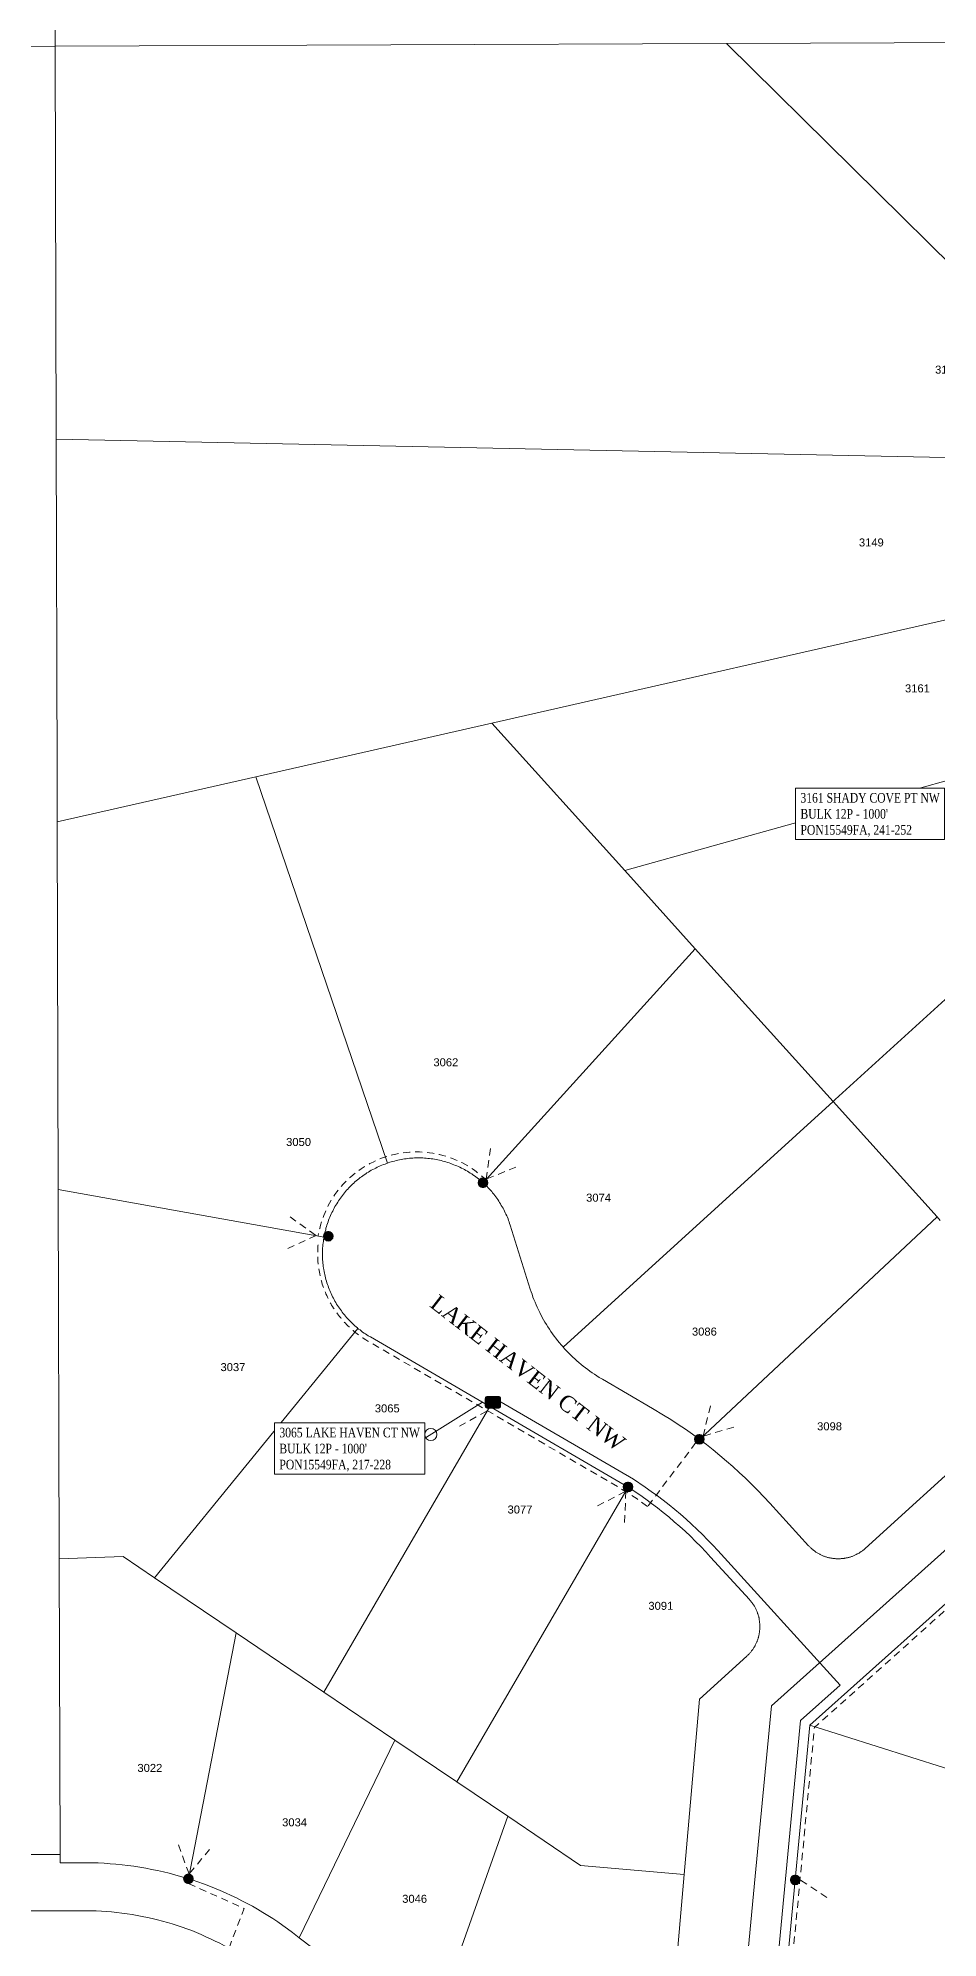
# Model space of a CAD drawing. Header units: feet. Extents: x 865220 to 2774701, y -2240498 to 961524.
# Drawn here: x 2765079 to 2765641, y 953483 to 954671 of the extents above; entities that cross this region are included whole.
import ezdxf
from ezdxf.enums import TextEntityAlignment as Align
from ezdxf.lldxf.tags import DXFTag

# ---------------------------------------------------------------- set-up
doc = ezdxf.new("R2010")
doc.units = ezdxf.units.FT
doc.header["$LTSCALE"] = 0.015
doc.header["$MEASUREMENT"] = 0
doc.linetypes.add('DASHED', pattern=[5, 3, -2])
for name, color, linetype, lineweight in [('144B', 112, '144B', 5), ('288A', 112, '288A', 5), ('DROP BURIED', 7, 'DASHED', 5), ('Parcels', 7, 'Continuous', 0), ('PROP_TEL', 6, 'Continuous', 5), ('RUNNING LINE (UNDERGROUND)', 10, 'Continuous', 40), ('TAIL', 1, 'MST', 5), ('TERMINALS', 7, 'Continuous', 5)]:
    doc.layers.add(name, color=color, linetype=linetype, lineweight=lineweight)
for name, color, linetype in [('Scott County Addresses', 7, 'Continuous'), ('STREET NAME', 7, 'Continuous'), ('TELEPHONE STRUCT-PROP', 6, 'Continuous')]:
    doc.layers.add(name, color=color, linetype=linetype)
doc.styles.add('Dimensions 100', font='arial.ttf')
doc.styles.add('Line', font='txt.shx', dxfattribs={"height": 3})
doc.styles.add('SIMPLEX', font='times.ttf', dxfattribs={"width": 0.8})
doc.styles.get("Standard").update_dxf_attribs({"font": 'times.ttf'})
doc.styles.add('Utilities', font='arial.ttf', dxfattribs={"height": 2.5})
tags = doc.linetypes.add('144B', pattern='A,80,-5,["144B",Line,S=1.5,R=0,X=0,Y=-1.5],-24', length=109).pattern_tags.tags
tags[6] = DXFTag(74, 10)
tags = doc.linetypes.add('288A', pattern='A,80,-5,["288A",Line,S=1.5,R=0,X=0,Y=-1.5],-24', length=109).pattern_tags.tags
tags[6] = DXFTag(74, 10)
tags = doc.linetypes.add('MST', pattern='A,5,-5,5,-5,["TAIL",Line,S=1.5,R=0,X=0,Y=-1.5],-20', length=40).pattern_tags.tags
tags[10] = DXFTag(74, 10)

# ---------------------------------------------------------------- blocks, each defined once
blk = doc.blocks.new('ACMAP_ANN_TEMPLATE_Scott County Address')
at = {"layer": 'Scott County Addresses', "style": 'Dimensions 100'}
blk.add_attdef('ScottCountyAddress', (0, 0), '', height=50, dxfattribs=at)
blk = doc.blocks.new('Proposed FlowerPot')
at = {"lineweight": 5, "ltscale": 100, "true_color": 0xffffff}
h = blk.add_hatch(color=7, dxfattribs=at)
h.dxf.hatch_style = 1
h.paths.add_polyline_path([(-0.06, 0, 0.414214), (0, -0.06, 0.414214), (0.06, 0, 0.414214), (0, 0.06, 0.414214)])
at = {"lineweight": 5, "ltscale": 100}
blk.add_circle((0, 0), 0.0604, dxfattribs=at)
at = {"layer": 'RUNNING LINE (UNDERGROUND)', "color": 6, "lineweight": 5, "const_width": 0.00907, "flags": 128}
blk.add_lwpolyline([(-0.06, 0, -0.414214), (0, 0.06, -0.414214), (0.06, 0, -0.414214), (0, -0.06, -0.414214), (-0.06, 0)], format="xyb", dxfattribs=at)
at = {"color": 18, "linetype": 'ByBlock', "lineweight": 5, "ltscale": 100, "true_color": 0x000000, "style": 'Dimensions 100'}
blk.add_text('F', height=0.0744, dxfattribs=at).set_placement((-0.029, -0.037))
blk = doc.blocks.new('NEW HH')
at = {"ltscale": 40, "true_color": 0xffffff}
h = blk.add_hatch(color=7, dxfattribs=at)
h.dxf.hatch_style = 1
h.paths.add_polyline_path([(-0.061, -0.031, 0.414214), (-0.046, -0.046), (0.046, -0.046, 0.414214), (0.061, -0.031), (0.061, 0.031, 0.414214), (0.046, 0.046), (-0.046, 0.046, 0.414214), (-0.061, 0.031)])
at = {"layer": 'RUNNING LINE (UNDERGROUND)', "color": 6, "lineweight": 0, "const_width": 0.005, "flags": 128}
blk.add_lwpolyline([(-0.061, 0.031), (-0.061, -0.031, 0.414214), (-0.046, -0.046), (0.046, -0.046, 0.414214), (0.061, -0.031), (0.061, 0.031, 0.414214), (0.046, 0.046), (-0.046, 0.046, 0.414214)], format="xyb", close=True, dxfattribs=at)
at = {"layer": 'TELEPHONE STRUCT-PROP', "color": 18, "true_color": 0x000000, "style": 'Utilities'}
blk.add_text('HH', height=0.05, dxfattribs=at).set_placement((0, 0), align=Align.MIDDLE_CENTER)
blk = doc.blocks.new('TERMINAL')
at = {"lineweight": 5, "ltscale": 0.5, "flags": 128}
blk.add_lwpolyline([(-0.1, -0.6), (-0.1, 44.8)], dxfattribs=at)
at = {"lineweight": 5, "ltscale": 0.5}
blk.add_circle((-0.1, 37.6), 3.83, dxfattribs=at)

msp = doc.modelspace()

# ---------------------------------------------------------------- linework, layer by layer
at = {"layer": '144B', "lineweight": 5, "ltscale": 100, "flags": 128}
msp.add_lwpolyline([(2765534.8, 953390.2), (2765529.1, 953384.7), (2765520.6, 953342.4), (2765475.9, 953346.8, 0.238595), (2765465.4, 953369.5), (2765371.2, 953385.6), (2765360.2, 953386.6), (2765349.5, 953394.6), (2765346.5, 953395), (2765343.4, 953395.5), (2765340.3, 953396), (2765337.2, 953396.6), (2765334.1, 953397.2), (2765331.1, 953397.9), (2765328, 953398.6), (2765325, 953399.4), (2765322, 953400.3), (2765319, 953401.2), (2765316, 953402.1), (2765313.1, 953403.1), (2765310.1, 953404.2), (2765307.2, 953405.3), (2765304.3, 953406.5), (2765301.4, 953407.7), (2765298.5, 953408.9), (2765295.7, 953410.2), (2765292.9, 953411.6), (2765290.8, 953412.6), (2765290.1, 953413), (2765287.3, 953414.4), (2765284.5, 953415.9), (2765281.8, 953417.5), (2765279.1, 953419.1), (2765276.5, 953420.7), (2765273.8, 953422.4), (2765271.2, 953424.2), (2765268.6, 953425.9), (2765266.1, 953427.8), (2765263.5, 953429.7), (2765219.7, 953462.9), (2765217.2, 953464.8), (2765214.6, 953466.6), (2765212, 953468.5), (2765209.3, 953470.3), (2765206.6, 953472), (2765203.8, 953473.7), (2765201.1, 953475.3), (2765200.4, 953475.7), (2765198.3, 953476.9), (2765195.5, 953478.5), (2765192.6, 953480), (2765189.7, 953481.4), (2765186.8, 953482.8), (2765183.9, 953484.1), (2765181, 953485.4), (2765178, 953486.7), (2765175, 953487.9), (2765172, 953489), (2765169, 953490.1), (2765165.9, 953491.1), (2765162.8, 953492.1), (2765159.8, 953493), (2765156.7, 953493.9), (2765153.6, 953494.7), (2765150.4, 953495.5), (2765147.3, 953496.2), (2765144.1, 953496.8), (2765141, 953497.4), (2765137.8, 953498), (2765134.6, 953498.4), (2765131.4, 953498.9), (2765128.2, 953499.2), (2765125, 953499.6), (2765121.8, 953499.8), (2765118.6, 953500), (2765115.4, 953500.2), (2765112.2, 953500.3), (2765108, 953500.3), (2765072.9, 953500.2), (2765072.9, 953495.4), (2765068, 953495.4), (2765063.1, 953495.4), (2765053.5, 953495.6), (2765044.1, 953496), (2765034.7, 953496.7), (2765025.3, 953497.7), (2765016, 953499), (2765005.5, 953500.8), (2764995.1, 953503), (2764984.7, 953505.5), (2764974.5, 953508.4), (2764964.2, 953511.6), (2764960.7, 953512.8), (2764952.1, 953516), (2764943.7, 953519.3), (2764934.6, 953523.3), (2764925.5, 953527.6), (2764917.8, 953531.3), (2764905.5, 953537), (2764893, 953542.3), (2764880.3, 953547.4), (2764867.6, 953552.1), (2764854.7, 953556.5), (2764841.8, 953560.6), (2764828.7, 953564.3), (2764815.1, 953567.9), (2764766, 953571.5), (2764729.3, 953551.7), (2764722.5, 953568.1), (2764704.6, 953574.6, 0.345504), (2764180.7, 953208.1), (2764185.3, 953195.8)], format="xyb", dxfattribs=at)
msp.add_lwpolyline([(2765534.8, 953390.2), (2765529.1, 953384.7), (2765520.6, 953342.4), (2765475.9, 953346.8, 0.238595), (2765465.4, 953369.5), (2765371.2, 953385.6), (2765360.2, 953386.6), (2765349.5, 953394.6), (2765346.5, 953395), (2765343.4, 953395.5), (2765340.3, 953396), (2765337.2, 953396.6), (2765334.1, 953397.2), (2765331.1, 953397.9), (2765328, 953398.6), (2765325, 953399.4), (2765322, 953400.3), (2765319, 953401.2), (2765316, 953402.1), (2765313.1, 953403.1), (2765310.1, 953404.2), (2765307.2, 953405.3), (2765304.3, 953406.5), (2765301.4, 953407.7), (2765298.5, 953408.9), (2765295.7, 953410.2), (2765292.9, 953411.6), (2765290.8, 953412.6), (2765290.1, 953413), (2765287.3, 953414.4), (2765284.5, 953415.9), (2765281.8, 953417.5), (2765279.1, 953419.1), (2765276.5, 953420.7), (2765273.8, 953422.4), (2765271.2, 953424.2), (2765268.6, 953425.9), (2765266.1, 953427.8), (2765263.5, 953429.7), (2765219.7, 953462.9), (2765217.2, 953464.8), (2765214.6, 953466.6), (2765212, 953468.5), (2765209.3, 953470.3), (2765206.6, 953472), (2765203.8, 953473.7), (2765201.1, 953475.3), (2765200.4, 953475.7), (2765198.3, 953476.9), (2765195.5, 953478.5), (2765192.6, 953480), (2765189.7, 953481.4), (2765186.8, 953482.8), (2765183.9, 953484.1), (2765181, 953485.4), (2765178, 953486.7), (2765175, 953487.9), (2765172, 953489), (2765169, 953490.1), (2765165.9, 953491.1), (2765162.8, 953492.1), (2765159.8, 953493), (2765156.7, 953493.9), (2765153.6, 953494.7), (2765150.4, 953495.5), (2765147.3, 953496.2), (2765144.1, 953496.8), (2765141, 953497.4), (2765137.8, 953498), (2765134.6, 953498.4), (2765131.4, 953498.9), (2765128.2, 953499.2), (2765125, 953499.6), (2765121.8, 953499.8), (2765118.6, 953500), (2765115.4, 953500.2), (2765112.2, 953500.3), (2765108, 953500.3), (2765072.9, 953500.2), (2765072.9, 953495.4), (2765068, 953495.4), (2765063.1, 953495.4), (2765053.5, 953495.6), (2765044.1, 953496), (2765034.7, 953496.7), (2765025.3, 953497.7), (2765016, 953499), (2765005.5, 953500.8), (2764995.1, 953503), (2764984.7, 953505.5), (2764974.5, 953508.4), (2764964.2, 953511.6), (2764960.7, 953512.8), (2764952.1, 953516), (2764943.7, 953519.3), (2764934.6, 953523.3), (2764925.5, 953527.6), (2764917.8, 953531.3), (2764905.5, 953537), (2764893, 953542.3), (2764880.3, 953547.4), (2764867.6, 953552.1), (2764854.7, 953556.5), (2764841.8, 953560.6), (2764828.7, 953564.3), (2764815.1, 953567.9), (2764766, 953571.5), (2764729.3, 953551.7), (2764722.5, 953568.1), (2764704.6, 953574.6, 0.345504), (2764180.7, 953208.1), (2764185.3, 953195.8)], format="xyb", dxfattribs=at)
at = {"layer": 'DROP BURIED', "lineweight": 5, "ltscale": 100, "flags": 128}
msp.add_lwpolyline([(2765359.3, 953956.7, 0.607744), (2765254.1, 953922.4)], format="xyb", dxfattribs=at)
at = {"layer": 'DROP BURIED', "lineweight": 5, "ltscale": 100}
for points in [[(2765377.5, 953965.1), (2765359, 953957.5), (2765361.7, 953977.4)], [(2765236.5, 953934), (2765252.8, 953922.3), (2765234.5, 953914.1)], [(2765342.2, 953803.2), (2765359.8, 953812.8)], [(2765513.6, 953802.6), (2765494.5, 953796.9), (2765499.2, 953816.4)], [(2765428.5, 953753.3), (2765446.2, 953762.5), (2765445.4, 953742.6)], [(2765186.2, 953538.7), (2765173.4, 953523.3), (2765166.5, 953542.1)], [(2765571.7, 953508.7), (2765555, 953519.7)]]:
    msp.add_lwpolyline(points, dxfattribs=at)
at = {"layer": 'DROP BURIED', "lineweight": 5, "ltscale": 100, "flags": 128}
for points in [[(2765459.7, 953753), (2765456.9, 953755.1), (2765453.2, 953757.7), (2765446.1, 953762.4), (2765359.8, 953812.8), (2765285, 953856.4), (2765283.8, 953857.1), (2765282.8, 953857.7), (2765281.9, 953858.3), (2765281, 953858.9), (2765280.1, 953859.6), (2765279.2, 953860.2), (2765278.3, 953860.9), (2765277.5, 953861.6), (2765276.9, 953862), (2765276.6, 953862.3), (2765275.8, 953863), (2765274.9, 953863.7), (2765274.1, 953864.4), (2765273.3, 953865.2), (2765272.5, 953865.9), (2765271.8, 953866.7), (2765271, 953867.5), (2765270.2, 953868.3), (2765269.5, 953869.1), (2765268.8, 953870), (2765268.1, 953870.8), (2765267.4, 953871.7), (2765266.7, 953872.5), (2765266.1, 953873.4), (2765265.4, 953874.3), (2765264.8, 953875.2), (2765264.2, 953876.1), (2765263.6, 953877), (2765263, 953878), (2765262.4, 953878.9), (2765261.9, 953879.9), (2765261.3, 953880.8), (2765260.8, 953881.8), (2765260.3, 953882.8), (2765259.8, 953883.8), (2765259.4, 953884.8), (2765258.9, 953885.8), (2765258.5, 953886.8), (2765258.1, 953887.8), (2765257.7, 953888.8), (2765257.3, 953889.9), (2765257, 953890.9), (2765256.6, 953891.9), (2765256.3, 953893), (2765256, 953894), (2765255.7, 953895.1), (2765255.5, 953896.2), (2765255.2, 953897.2), (2765255, 953898.3), (2765254.8, 953899.4), (2765254.6, 953900.5), (2765254.4, 953901.6), (2765254.3, 953902.7), (2765254.1, 953903.8), (2765254, 953904.8), (2765253.9, 953905.9), (2765253.8, 953907), (2765253.8, 953908.1), (2765253.8, 953909.2), (2765253.7, 953910.3), (2765253.7, 953911.4), (2765253.8, 953912.5), (2765253.8, 953913.6), (2765253.9, 953914.7), (2765253.9, 953915.8), (2765254.1, 953917.4)], [(2765490, 953792.9), (2765459.8, 953753)], [(2765712, 953747.6), (2765637.6, 953680.8), (2765564, 953614.8), (2765555, 953519.3), (2765547.4, 953439.7), (2765542.6, 953390)], [(2765173, 953517.3), (2765207.7, 953501.8), (2765190.1, 953455.3)]]:
    msp.add_lwpolyline(points, dxfattribs=at)
at = {"layer": 'Parcels', "lineweight": 5}
for p, q in [((2765097.7, 955454.5), (2765089.7, 954665.7)), ((2764850.8, 954662.9), (2765089.7, 954665.7)), ((2765509.1, 954667.3), (2765089.7, 954665.7)), ((2765089.7, 954665.7), (2765090.3, 954420.1)), ((2765089.7, 954665.7), (2765089.7, 954665.7)), ((2765089.7, 954665.7), (2765089.7, 954665.7)), ((2765804.3, 954668.5), (2765509.1, 954667.3)), ((2765509.1, 954667.3), (2765509.3, 954667.2)), ((2765697.3, 954481.3), (2765509.3, 954667.2)), ((2765679.3, 954408), (2765090.3, 954420.1)), ((2765090.9, 954209.7), (2765090.3, 954420.1)), ((2765090.3, 954420.1), (2765090.3, 954420.1)), ((2765362.6, 954242.6), (2765677.4, 954314.3)), ((2765362.6, 954242.6), (2765215.1, 954209)), ((2765445.6, 954150.5), (2765362.6, 954242.6)), ((2765362.6, 954242.6), (2765445.6, 954150.5)), ((2765091, 954180.8), (2765090.9, 954209.7)), ((2765683.3, 954216.9), (2765445.6, 954150.5)), ((2765215.1, 954209), (2765091, 954180.8)), ((2765297.4, 953967.6), (2765215.1, 954209)), ((2765091, 954180.8), (2765091.6, 953951.2)), ((2765445.6, 954150.5), (2765445.6, 954150.5)), ((2765445.6, 954150.5), (2765489.6, 954101.6)), ((2765577, 954007.3), (2765724.8, 954141.9)), ((2765357, 953955.3), (2765489.6, 954101.6)), ((2765489.6, 954101.6), (2765357, 953955.3)), ((2765489.6, 954101.6), (2765575.7, 954006.1)), ((2765407.1, 953852.5), (2765575.7, 954006.1)), ((2765575.7, 954006.1), (2765577, 954007.3)), ((2765575.7, 954006.1), (2765575.7, 954006.1)), ((2765640.6, 953934), (2765575.7, 954006.1)), ((2765281.9, 953959.7), (2765282.8, 953960.3)), ((2765282.8, 953960.3), (2765283.7, 953960.9)), ((2765283.7, 953960.9), (2765284.5, 953961.5)), ((2765284.5, 953961.5), (2765285.4, 953962)), ((2765285.4, 953962), (2765286.3, 953962.6)), ((2765286.3, 953962.6), (2765287.2, 953963.1)), ((2765287.2, 953963.1), (2765288.1, 953963.6)), ((2765288.1, 953963.6), (2765289.1, 953964.1)), ((2765289.1, 953964.1), (2765290, 953964.5)), ((2765290, 953964.5), (2765290.9, 953965)), ((2765290.9, 953965), (2765291.9, 953965.4)), ((2765291.9, 953965.4), (2765292.8, 953965.9)), ((2765292.8, 953965.9), (2765293.8, 953966.3)), ((2765293.8, 953966.3), (2765294.8, 953966.7)), ((2765294.8, 953966.7), (2765295.8, 953967)), ((2765295.8, 953967), (2765296.7, 953967.4)), ((2765296.7, 953967.4), (2765297.4, 953967.6)), ((2765297.4, 953967.6), (2765297.7, 953967.7)), ((2765297.4, 953967.6), (2765297.4, 953967.6)), ((2765297.7, 953967.7), (2765298.7, 953968.1)), ((2765298.7, 953968.1), (2765299.7, 953968.4)), ((2765299.7, 953968.4), (2765300.7, 953968.7)), ((2765300.7, 953968.7), (2765301.7, 953968.9)), ((2765301.7, 953968.9), (2765302.8, 953969.2)), ((2765302.8, 953969.2), (2765303.8, 953969.4)), ((2765303.8, 953969.4), (2765304.8, 953969.6)), ((2765304.8, 953969.6), (2765305.8, 953969.8)), ((2765305.8, 953969.8), (2765306.9, 953970)), ((2765306.9, 953970), (2765307.9, 953970.2)), ((2765307.9, 953970.2), (2765308.9, 953970.3)), ((2765308.9, 953970.3), (2765310, 953970.4)), ((2765310, 953970.4), (2765311, 953970.6)), ((2765311, 953970.6), (2765312.1, 953970.6)), ((2765312.1, 953970.6), (2765313.1, 953970.7)), ((2765313.1, 953970.7), (2765314.2, 953970.8)), ((2765314.2, 953970.8), (2765315.2, 953970.8)), ((2765315.2, 953970.8), (2765316.2, 953970.8)), ((2765316.2, 953970.8), (2765317.3, 953970.8)), ((2765317.3, 953970.8), (2765318.3, 953970.8)), ((2765318.3, 953970.8), (2765319.4, 953970.8)), ((2765319.4, 953970.8), (2765320.4, 953970.7)), ((2765320.4, 953970.7), (2765321.5, 953970.6)), ((2765321.5, 953970.6), (2765322.5, 953970.5)), ((2765322.5, 953970.5), (2765323.6, 953970.4)), ((2765323.6, 953970.4), (2765324.6, 953970.3)), ((2765324.6, 953970.3), (2765325.6, 953970.2)), ((2765325.6, 953970.2), (2765326.7, 953970)), ((2765326.7, 953970), (2765327.7, 953969.8)), ((2765327.7, 953969.8), (2765328.7, 953969.6)), ((2765328.7, 953969.6), (2765329.8, 953969.4)), ((2765329.8, 953969.4), (2765330.8, 953969.2)), ((2765330.8, 953969.2), (2765331.8, 953968.9)), ((2765331.8, 953968.9), (2765332.8, 953968.6)), ((2765332.8, 953968.6), (2765333.8, 953968.3)), ((2765333.8, 953968.3), (2765334.8, 953968)), ((2765334.8, 953968), (2765335.8, 953967.7)), ((2765335.8, 953967.7), (2765336.8, 953967.4)), ((2765336.8, 953967.4), (2765337.8, 953967)), ((2765337.8, 953967), (2765338.8, 953966.6)), ((2765338.8, 953966.6), (2765339.7, 953966.2)), ((2765339.7, 953966.2), (2765340.7, 953965.8)), ((2765340.7, 953965.8), (2765341.6, 953965.4)), ((2765341.6, 953965.4), (2765342.6, 953965)), ((2765342.6, 953965), (2765343.5, 953964.5)), ((2765343.5, 953964.5), (2765344.5, 953964)), ((2765344.5, 953964), (2765345.4, 953963.5)), ((2765345.4, 953963.5), (2765346.3, 953963)), ((2765346.3, 953963), (2765347.2, 953962.5)), ((2765347.2, 953962.5), (2765348.1, 953962)), ((2765348.1, 953962), (2765349, 953961.4)), ((2765349, 953961.4), (2765349.9, 953960.8)), ((2765349.9, 953960.8), (2765350.7, 953960.3)), ((2765350.7, 953960.3), (2765351.6, 953959.6)), ((2765257.7, 953921.4), (2765091.6, 953951.2)), ((2765091.6, 953951.2), (2765092.3, 953720.2)), ((2765269.2, 953947.4), (2765269.8, 953948.2)), ((2765269.8, 953948.2), (2765270.5, 953949)), ((2765270.5, 953949), (2765271.1, 953949.8)), ((2765271.1, 953949.8), (2765271.8, 953950.6)), ((2765271.8, 953950.6), (2765272.5, 953951.4)), ((2765272.5, 953951.4), (2765273.2, 953952.2)), ((2765273.2, 953952.2), (2765274, 953952.9)), ((2765274, 953952.9), (2765274.7, 953953.7)), ((2765274.7, 953953.7), (2765275.5, 953954.4)), ((2765275.5, 953954.4), (2765276.2, 953955.1)), ((2765276.2, 953955.1), (2765277, 953955.8)), ((2765277, 953955.8), (2765277.8, 953956.5)), ((2765277.8, 953956.5), (2765278.6, 953957.2)), ((2765278.6, 953957.2), (2765279.4, 953957.8)), ((2765279.4, 953957.8), (2765280.2, 953958.5)), ((2765280.2, 953958.5), (2765281.1, 953959.1)), ((2765281.1, 953959.1), (2765281.9, 953959.7)), ((2765351.6, 953959.6), (2765352.4, 953959)), ((2765352.4, 953959), (2765353.3, 953958.4)), ((2765353.3, 953958.4), (2765354.1, 953957.8)), ((2765354.1, 953957.8), (2765354.9, 953957.1)), ((2765354.9, 953957.1), (2765355.7, 953956.4)), ((2765355.7, 953956.4), (2765356.5, 953955.7)), ((2765356.5, 953955.7), (2765357, 953955.3)), ((2765357, 953955.3), (2765357.3, 953955)), ((2765357.3, 953955), (2765358.1, 953954.3)), ((2765358.1, 953954.3), (2765358.8, 953953.6)), ((2765358.8, 953953.6), (2765359.5, 953952.9)), ((2765359.5, 953952.9), (2765360.3, 953952.1)), ((2765360.3, 953952.1), (2765361, 953951.3)), ((2765361, 953951.3), (2765361.7, 953950.6)), ((2765361.7, 953950.6), (2765362.4, 953949.8)), ((2765362.4, 953949.8), (2765363, 953949)), ((2765363, 953949), (2765363.7, 953948.1)), ((2765363.7, 953948.1), (2765364.3, 953947.3)), ((2765262.2, 953935.8), (2765262.6, 953936.7)), ((2765262.6, 953936.7), (2765263.1, 953937.6)), ((2765263.1, 953937.6), (2765263.5, 953938.6)), ((2765263.5, 953938.6), (2765264, 953939.5)), ((2765264, 953939.5), (2765264.5, 953940.4)), ((2765264.5, 953940.4), (2765265.1, 953941.3)), ((2765265.1, 953941.3), (2765265.6, 953942.2)), ((2765265.6, 953942.2), (2765266.2, 953943.1)), ((2765266.2, 953943.1), (2765266.7, 953944)), ((2765266.7, 953944), (2765267.3, 953944.9)), ((2765267.3, 953944.9), (2765267.9, 953945.7)), ((2765267.9, 953945.7), (2765268.5, 953946.6)), ((2765268.5, 953946.6), (2765269.2, 953947.4)), ((2765364.3, 953947.3), (2765365, 953946.5)), ((2765365, 953946.5), (2765365.6, 953945.6)), ((2765365.6, 953945.6), (2765366.2, 953944.8)), ((2765366.2, 953944.8), (2765366.8, 953943.9)), ((2765366.8, 953943.9), (2765367.3, 953943)), ((2765367.3, 953943), (2765367.9, 953942.1)), ((2765367.9, 953942.1), (2765368.4, 953941.2)), ((2765368.4, 953941.2), (2765369, 953940.3)), ((2765369, 953940.3), (2765369.5, 953939.4)), ((2765369.5, 953939.4), (2765370, 953938.5)), ((2765370, 953938.5), (2765370.4, 953937.6)), ((2765370.4, 953937.6), (2765370.9, 953936.6)), ((2765370.9, 953936.6), (2765371.3, 953935.7)), ((2765258.2, 953923.9), (2765258.4, 953924.9)), ((2765258.4, 953924.9), (2765258.7, 953925.9)), ((2765258.7, 953925.9), (2765258.9, 953926.9)), ((2765258.9, 953926.9), (2765259.2, 953927.9)), ((2765259.2, 953927.9), (2765259.5, 953928.9)), ((2765259.5, 953928.9), (2765259.8, 953929.9)), ((2765259.8, 953929.9), (2765260.2, 953930.9)), ((2765260.2, 953930.9), (2765260.5, 953931.9)), ((2765260.5, 953931.9), (2765260.9, 953932.9)), ((2765260.9, 953932.9), (2765261.3, 953933.8)), ((2765261.3, 953933.8), (2765261.7, 953934.8)), ((2765261.7, 953934.8), (2765262.2, 953935.8)), ((2765371.3, 953935.7), (2765371.8, 953934.7)), ((2765371.8, 953934.7), (2765372.2, 953933.8)), ((2765372.2, 953933.8), (2765372.6, 953932.8)), ((2765372.6, 953932.8), (2765372.9, 953931.8)), ((2765372.9, 953931.8), (2765373.3, 953930.8)), ((2765373.3, 953930.8), (2765373.6, 953929.8)), ((2765373.6, 953929.8), (2765374, 953928.8)), ((2765374, 953928.8), (2765386.5, 953888.9)), ((2765492.3, 953794.9), (2765640.6, 953934)), ((2765640.6, 953934), (2765640.6, 953934)), ((2765642.6, 953931.8), (2765640.6, 953934)), ((2765257, 953916.6), (2765257.1, 953917.7)), ((2765257.1, 953917.7), (2765257.3, 953918.7)), ((2765257.3, 953918.7), (2765257.4, 953919.7)), ((2765257.4, 953919.7), (2765257.6, 953920.8)), ((2765257.6, 953920.8), (2765257.7, 953921.4)), ((2765257.7, 953921.8), (2765257.9, 953922.8)), ((2765257.7, 953921.4), (2765257.7, 953921.8)), ((2765257.7, 953921.4), (2765257.7, 953921.4)), ((2765257.9, 953922.8), (2765258.2, 953923.9)), ((2765386.5, 953888.9), (2765387.1, 953887.2)), ((2765387.1, 953887.2), (2765387.6, 953885.6)), ((2765387.6, 953885.6), (2765388.2, 953883.9)), ((2765388.2, 953883.9), (2765388.8, 953882.3)), ((2765388.8, 953882.3), (2765389.5, 953880.7)), ((2765389.5, 953880.7), (2765390.2, 953879.1)), ((2765390.2, 953879.1), (2765390.9, 953877.5)), ((2765390.9, 953877.5), (2765391.6, 953875.9)), ((2765391.6, 953875.9), (2765392.4, 953874.3)), ((2765392.4, 953874.3), (2765393.2, 953872.8)), ((2765393.2, 953872.8), (2765393.9, 953871.4)), ((2765393.9, 953871.4), (2765394, 953871.2)), ((2765394, 953871.2), (2765394.8, 953869.7)), ((2765394.8, 953869.7), (2765395.7, 953868.2)), ((2765395.7, 953868.2), (2765396.6, 953866.7)), ((2765396.6, 953866.7), (2765397.5, 953865.2)), ((2765397.5, 953865.2), (2765398.5, 953863.8)), ((2765278.8, 953864.3), (2765151.8, 953708.5)), ((2765398.5, 953863.8), (2765399.4, 953862.3)), ((2765399.4, 953862.3), (2765400.4, 953860.9)), ((2765400.4, 953860.9), (2765401.5, 953859.5)), ((2765401.5, 953859.5), (2765402.5, 953858.1)), ((2765402.5, 953858.1), (2765403.6, 953856.7)), ((2765403.6, 953856.7), (2765404.7, 953855.3)), ((2765404.7, 953855.3), (2765405.8, 953854)), ((2765405.8, 953854), (2765407, 953852.7)), ((2765407, 953852.7), (2765407.1, 953852.5)), ((2765407.1, 953852.5), (2765408.1, 953851.4)), ((2765408.1, 953851.4), (2765409.3, 953850.1)), ((2765409.3, 953850.1), (2765410.5, 953848.9)), ((2765410.5, 953848.9), (2765411.8, 953847.6)), ((2765411.8, 953847.6), (2765413, 953846.4)), ((2765413, 953846.4), (2765414.3, 953845.2)), ((2765414.3, 953845.2), (2765415.6, 953844.1)), ((2765415.6, 953844.1), (2765416.9, 953842.9)), ((2765416.9, 953842.9), (2765418.2, 953841.8)), ((2765418.2, 953841.8), (2765419.6, 953840.7)), ((2765595.7, 953726.8), (2765722.9, 953842.6)), ((2765419.6, 953840.7), (2765421, 953839.6)), ((2765421, 953839.6), (2765422.4, 953838.6)), ((2765422.4, 953838.6), (2765423.8, 953837.5)), ((2765423.8, 953837.5), (2765425.2, 953836.5)), ((2765425.2, 953836.5), (2765426.6, 953835.6)), ((2765426.6, 953835.6), (2765428.1, 953834.6)), ((2765428.1, 953834.6), (2765429.6, 953833.7)), ((2765429.6, 953833.7), (2765431.6, 953832.5)), ((2765431.6, 953832.5), (2765462.8, 953814.3)), ((2765361.3, 953815.4), (2765257.6, 953637)), ((2765361.3, 953815.4), (2765361.3, 953815.4)), ((2765462.8, 953814.3), (2765469.8, 953810.1)), ((2765469.8, 953810.1), (2765474.4, 953807.3)), ((2765474.4, 953807.3), (2765478.9, 953804.3)), ((2765478.9, 953804.3), (2765483.4, 953801.3)), ((2765483.4, 953801.3), (2765487.8, 953798.2)), ((2765487.8, 953798.2), (2765492.1, 953795)), ((2765492.1, 953795), (2765492.3, 953794.9)), ((2765492.3, 953794.9), (2765496.5, 953791.7)), ((2765496.5, 953791.7), (2765500.7, 953788.4)), ((2765500.7, 953788.4), (2765504.9, 953784.9)), ((2765504.9, 953784.9), (2765509, 953781.4)), ((2765509, 953781.4), (2765513.1, 953777.9)), ((2765513.1, 953777.9), (2765517.1, 953774.3)), ((2765517.1, 953774.3), (2765521, 953770.6)), ((2765521, 953770.6), (2765524.9, 953766.8)), ((2765340.6, 953580.9), (2765447.7, 953765)), ((2765524.9, 953766.8), (2765528.7, 953762.9)), ((2765528.7, 953762.9), (2765532.5, 953759)), ((2765532.5, 953759), (2765536.2, 953755.1)), ((2765536.2, 953755.1), (2765560.4, 953728.4)), ((2765560.4, 953728.4), (2765560.7, 953728.1)), ((2765560.7, 953728.1), (2765561, 953727.8)), ((2765561, 953727.8), (2765561.3, 953727.5)), ((2765561.3, 953727.5), (2765561.6, 953727.2)), ((2765561.6, 953727.2), (2765561.9, 953726.9)), ((2765561.9, 953726.9), (2765562.3, 953726.6)), ((2765562.3, 953726.6), (2765562.6, 953726.3)), ((2765562.6, 953726.3), (2765562.9, 953726)), ((2765562.9, 953726), (2765563.3, 953725.8)), ((2765563.3, 953725.8), (2765563.6, 953725.5)), ((2765563.6, 953725.5), (2765564, 953725.2)), ((2765564, 953725.2), (2765564.3, 953725)), ((2765564.3, 953725), (2765564.7, 953724.7)), ((2765564.7, 953724.7), (2765565, 953724.5)), ((2765565, 953724.5), (2765565.4, 953724.2)), ((2765565.4, 953724.2), (2765565.8, 953724)), ((2765565.8, 953724), (2765566.1, 953723.8)), ((2765566.1, 953723.8), (2765566.5, 953723.6)), ((2765566.5, 953723.6), (2765566.9, 953723.3)), ((2765566.9, 953723.3), (2765567.3, 953723.1)), ((2765567.3, 953723.1), (2765567.7, 953722.9)), ((2765567.7, 953722.9), (2765568.1, 953722.7)), ((2765568.1, 953722.7), (2765568.5, 953722.6)), ((2765568.5, 953722.6), (2765568.9, 953722.4)), ((2765568.9, 953722.4), (2765569.3, 953722.2)), ((2765588.4, 953722.2), (2765588.8, 953722.3)), ((2765588.8, 953722.3), (2765589.2, 953722.5)), ((2765589.2, 953722.5), (2765589.6, 953722.7)), ((2765589.6, 953722.7), (2765590, 953722.9)), ((2765590, 953722.9), (2765590.4, 953723.1)), ((2765590.4, 953723.1), (2765590.8, 953723.3)), ((2765590.8, 953723.3), (2765591.1, 953723.5)), ((2765591.1, 953723.5), (2765591.5, 953723.7)), ((2765591.5, 953723.7), (2765591.9, 953723.9)), ((2765591.9, 953723.9), (2765592.3, 953724.2)), ((2765592.3, 953724.2), (2765592.6, 953724.4)), ((2765592.6, 953724.4), (2765593, 953724.6)), ((2765593, 953724.6), (2765593.3, 953724.9)), ((2765593.3, 953724.9), (2765593.7, 953725.1)), ((2765593.7, 953725.1), (2765594.1, 953725.3)), ((2765594.1, 953725.3), (2765594.4, 953725.6)), ((2765594.4, 953725.6), (2765594.8, 953725.9)), ((2765594.8, 953725.9), (2765595.1, 953726.2)), ((2765595.1, 953726.2), (2765595.7, 953726.8)), ((2765132.2, 953721.7), (2765092.3, 953720.2)), ((2765092.3, 953720.2), (2765092.8, 953535.4)), ((2765132.2, 953721.7), (2765151.8, 953708.5)), ((2765569.3, 953722.2), (2765569.7, 953722)), ((2765569.7, 953722), (2765570.1, 953721.9)), ((2765570.1, 953721.9), (2765570.5, 953721.7)), ((2765570.5, 953721.7), (2765570.9, 953721.6)), ((2765570.9, 953721.6), (2765571.3, 953721.5)), ((2765571.3, 953721.5), (2765571.7, 953721.3)), ((2765571.7, 953721.3), (2765572.1, 953721.2)), ((2765572.1, 953721.2), (2765572.6, 953721.1)), ((2765572.6, 953721.1), (2765573, 953721)), ((2765573, 953721), (2765573.4, 953720.9)), ((2765573.4, 953720.9), (2765573.8, 953720.8)), ((2765573.8, 953720.8), (2765574.3, 953720.7)), ((2765574.3, 953720.7), (2765574.7, 953720.6)), ((2765574.7, 953720.6), (2765575.1, 953720.6)), ((2765575.1, 953720.6), (2765575.6, 953720.5)), ((2765575.6, 953720.5), (2765576, 953720.5)), ((2765576, 953720.5), (2765576.4, 953720.4)), ((2765576.4, 953720.4), (2765576.9, 953720.4)), ((2765576.9, 953720.4), (2765577.3, 953720.3)), ((2765577.3, 953720.3), (2765577.7, 953720.3)), ((2765577.7, 953720.3), (2765578.2, 953720.3)), ((2765578.2, 953720.3), (2765578.6, 953720.3)), ((2765578.6, 953720.3), (2765579, 953720.3)), ((2765579, 953720.3), (2765579.5, 953720.3)), ((2765579.5, 953720.3), (2765579.9, 953720.3)), ((2765579.9, 953720.3), (2765580.3, 953720.3)), ((2765580.3, 953720.3), (2765580.8, 953720.4)), ((2765580.8, 953720.4), (2765581.2, 953720.4)), ((2765581.2, 953720.4), (2765581.6, 953720.4)), ((2765581.6, 953720.4), (2765582.1, 953720.5)), ((2765582.1, 953720.5), (2765582.5, 953720.5)), ((2765582.5, 953720.5), (2765582.9, 953720.6)), ((2765582.9, 953720.6), (2765583.4, 953720.7)), ((2765583.4, 953720.7), (2765583.8, 953720.8)), ((2765583.8, 953720.8), (2765584.2, 953720.9)), ((2765584.2, 953720.9), (2765584.7, 953721)), ((2765584.7, 953721), (2765585.1, 953721.1)), ((2765585.1, 953721.1), (2765585.5, 953721.2)), ((2765585.5, 953721.2), (2765585.9, 953721.3)), ((2765585.9, 953721.3), (2765586.3, 953721.4)), ((2765586.3, 953721.4), (2765586.8, 953721.5)), ((2765586.8, 953721.5), (2765587.2, 953721.7)), ((2765587.2, 953721.7), (2765587.6, 953721.8)), ((2765587.6, 953721.8), (2765588, 953722)), ((2765588, 953722), (2765588.4, 953722.2)), ((2765202.7, 953674.1), (2765151.8, 953708.5)), ((2765151.8, 953708.5), (2765151.8, 953708.5)), ((2765523.7, 953694.5), (2765523.4, 953694.8)), ((2765524, 953694.1), (2765523.7, 953694.5)), ((2765524.3, 953693.8), (2765524, 953694.1)), ((2765524.6, 953693.5), (2765524.3, 953693.8)), ((2765524.8, 953693.1), (2765524.6, 953693.5)), ((2765525.1, 953692.8), (2765524.8, 953693.1)), ((2765525.4, 953692.4), (2765525.1, 953692.8)), ((2765525.6, 953692.1), (2765525.4, 953692.4)), ((2765525.8, 953691.7), (2765525.6, 953692.1)), ((2765526.1, 953691.3), (2765525.8, 953691.7)), ((2765526.3, 953691), (2765526.1, 953691.3)), ((2765526.5, 953690.6), (2765526.3, 953691)), ((2765526.8, 953690.2), (2765526.5, 953690.6)), ((2765527, 953689.8), (2765526.8, 953690.2)), ((2765527.2, 953689.4), (2765527, 953689.8)), ((2765527.4, 953689), (2765527.2, 953689.4)), ((2765527.6, 953688.7), (2765527.4, 953689)), ((2765527.7, 953688.3), (2765527.6, 953688.7)), ((2765527.9, 953687.9), (2765527.7, 953688.3)), ((2765528.1, 953687.5), (2765527.9, 953687.9)), ((2765528.2, 953687.1), (2765528.1, 953687.5)), ((2765528.4, 953686.6), (2765528.2, 953687.1)), ((2765528.5, 953686.2), (2765528.4, 953686.6)), ((2765528.7, 953685.8), (2765528.5, 953686.2)), ((2765528.8, 953685.4), (2765528.7, 953685.8)), ((2765528.9, 953685), (2765528.8, 953685.4)), ((2765529.1, 953684.6), (2765528.9, 953685)), ((2765529.2, 953684.1), (2765529.1, 953684.6)), ((2765529.3, 953683.7), (2765529.2, 953684.1)), ((2765529.4, 953683.3), (2765529.3, 953683.7)), ((2765529.5, 953682.9), (2765529.4, 953683.3)), ((2765529.5, 953682.4), (2765529.5, 953682.9)), ((2765529.6, 953682), (2765529.5, 953682.4)), ((2765529.7, 953681.6), (2765529.6, 953682)), ((2765529.7, 953681.1), (2765529.7, 953681.6)), ((2765529.8, 953680.7), (2765529.7, 953681.1)), ((2765529.7, 953674.6), (2765529.8, 953675.1)), ((2765529.8, 953680.3), (2765529.8, 953680.7)), ((2765529.9, 953679.8), (2765529.8, 953680.3)), ((2765529.8, 953675.5), (2765529.9, 953675.9)), ((2765529.8, 953675.1), (2765529.8, 953675.5)), ((2765529.9, 953679.4), (2765529.9, 953679.8)), ((2765529.9, 953679), (2765529.9, 953679.4)), ((2765529.9, 953678.5), (2765529.9, 953679)), ((2765530, 953678.1), (2765529.9, 953678.5)), ((2765529.9, 953677.2), (2765530, 953677.7)), ((2765529.9, 953676.8), (2765529.9, 953677.2)), ((2765529.9, 953676.4), (2765529.9, 953676.8)), ((2765529.9, 953675.9), (2765529.9, 953676.4)), ((2765530, 953677.7), (2765530, 953678.1)), ((2765173, 953520.3), (2765202.7, 953674.1)), ((2765202.7, 953674.1), (2765257.6, 953637)), ((2765524.7, 953662.7), (2765525, 953663)), ((2765525, 953663), (2765525.3, 953663.4)), ((2765525.3, 953663.4), (2765525.5, 953663.7)), ((2765525.5, 953663.7), (2765525.8, 953664.1)), ((2765525.8, 953664.1), (2765526, 953664.5)), ((2765526, 953664.5), (2765526.2, 953664.8)), ((2765526.2, 953664.8), (2765526.5, 953665.2)), ((2765526.5, 953665.2), (2765526.7, 953665.6)), ((2765526.7, 953665.6), (2765526.9, 953666)), ((2765526.9, 953666), (2765527.1, 953666.4)), ((2765527.1, 953666.4), (2765527.3, 953666.7)), ((2765527.3, 953666.7), (2765527.5, 953667.1)), ((2765527.5, 953667.1), (2765527.7, 953667.5)), ((2765527.7, 953667.5), (2765527.8, 953667.9)), ((2765527.8, 953667.9), (2765528, 953668.3)), ((2765528, 953668.3), (2765528.2, 953668.7)), ((2765528.2, 953668.7), (2765528.3, 953669.1)), ((2765528.3, 953669.1), (2765528.5, 953669.5)), ((2765528.5, 953669.5), (2765528.6, 953670)), ((2765528.6, 953670), (2765528.8, 953670.4)), ((2765528.8, 953670.4), (2765528.9, 953670.8)), ((2765528.9, 953670.8), (2765529, 953671.2)), ((2765529, 953671.2), (2765529.1, 953671.6)), ((2765529.1, 953671.6), (2765529.2, 953672.1)), ((2765529.2, 953672.1), (2765529.3, 953672.5)), ((2765529.3, 953672.5), (2765529.4, 953672.9)), ((2765529.4, 953672.9), (2765529.5, 953673.3)), ((2765529.5, 953673.3), (2765529.6, 953673.8)), ((2765529.6, 953673.8), (2765529.7, 953674.2)), ((2765529.7, 953674.2), (2765529.7, 953674.6)), ((2765492.2, 953632.6), (2765521.8, 953659.5)), ((2765521.8, 953659.5), (2765522.1, 953659.8)), ((2765522.1, 953659.8), (2765522.4, 953660.1)), ((2765522.4, 953660.1), (2765522.8, 953660.4)), ((2765522.8, 953660.4), (2765523.1, 953660.7)), ((2765523.1, 953660.7), (2765523.4, 953660.9)), ((2765523.4, 953660.9), (2765523.6, 953661.3)), ((2765523.6, 953661.3), (2765523.9, 953661.7)), ((2765523.9, 953661.7), (2765524.2, 953662)), ((2765524.2, 953662), (2765524.5, 953662.3)), ((2765524.5, 953662.3), (2765524.7, 953662.7)), ((2765302, 953607), (2765257.6, 953637)), ((2765257.6, 953637), (2765257.6, 953637)), ((2765257.6, 953637), (2765302, 953607)), ((2765482.6, 953523), (2765492.2, 953632.6)), ((2765561.2, 953616.3), (2765895.4, 953510.5)), ((2765242.2, 953483.5), (2765302, 953607)), ((2765302, 953607), (2765242.2, 953483.5)), ((2765340.6, 953580.9), (2765302, 953607)), ((2765302, 953607), (2765340.6, 953580.9)), ((2765372.4, 953559.4), (2765340.6, 953580.9)), ((2765340.6, 953580.9), (2765340.6, 953580.9)), ((2765340.6, 953580.9), (2765372.4, 953559.4)), ((2765326.8, 953430.2), (2765372.4, 953559.4)), ((2765372.4, 953559.4), (2765417.9, 953528.7)), ((2765062.9, 953535.4), (2765092.8, 953535.4)), ((2765092.8, 953535.4), (2765092.8, 953530.3)), ((2765092.8, 953530.3), (2765107.8, 953530.3)), ((2765107.8, 953530.3), (2765112.8, 953530.3)), ((2765112.8, 953530.3), (2765116.5, 953530.2)), ((2765116.5, 953530.2), (2765120.3, 953530)), ((2765120.3, 953530), (2765124, 953529.7)), ((2765124, 953529.7), (2765127.7, 953529.4)), ((2765127.7, 953529.4), (2765131.5, 953529.1)), ((2765131.5, 953529.1), (2765135.2, 953528.6)), ((2765135.2, 953528.6), (2765138.9, 953528.1)), ((2765138.9, 953528.1), (2765142.6, 953527.6)), ((2765142.6, 953527.6), (2765146.3, 953526.9)), ((2765146.3, 953526.9), (2765149.9, 953526.2)), ((2765149.9, 953526.2), (2765153.6, 953525.5)), ((2765153.6, 953525.5), (2765157.3, 953524.7)), ((2765157.3, 953524.7), (2765160.9, 953523.8)), ((2765160.9, 953523.8), (2765164.5, 953522.8)), ((2765164.5, 953522.8), (2765168.1, 953521.8)), ((2765168.1, 953521.8), (2765171.7, 953520.7)), ((2765171.7, 953520.7), (2765173, 953520.3)), ((2765482.6, 953523), (2765417.9, 953528.7)), ((2765475.2, 953438.4), (2765482.6, 953523)), ((2765482.6, 953523), (2765482.6, 953523)), ((2765173, 953520.3), (2765175.3, 953519.6)), ((2765175.3, 953519.6), (2765178.8, 953518.4)), ((2765178.8, 953518.4), (2765182.3, 953517.2)), ((2765182.3, 953517.2), (2765185.8, 953515.8)), ((2765185.8, 953515.8), (2765189.3, 953514.4)), ((2765189.3, 953514.4), (2765192.8, 953513)), ((2765192.8, 953513), (2765196.2, 953511.5)), ((2765196.2, 953511.5), (2765199.6, 953509.9)), ((2765199.6, 953509.9), (2765203, 953508.3)), ((2765203, 953508.3), (2765206.3, 953506.6)), ((2765206.3, 953506.6), (2765209.6, 953504.9)), ((2765209.6, 953504.9), (2765212.9, 953503.1)), ((2765212.9, 953503.1), (2765216.1, 953501.3)), ((2765216.1, 953501.3), (2765219.4, 953499.3)), ((2765219.4, 953499.3), (2765222.6, 953497.4)), ((2765222.6, 953497.4), (2765225.7, 953495.4)), ((2765225.7, 953495.4), (2765228.8, 953493.3)), ((2765228.8, 953493.3), (2765231.9, 953491.2)), ((2765231.9, 953491.2), (2765234.9, 953489)), ((2765234.9, 953489), (2765237.9, 953486.7)), ((2765237.9, 953486.7), (2765242.2, 953483.5)), ((2765242.2, 953483.5), (2765281.7, 953453.5))]:
    msp.add_line(p, q, dxfattribs=at)
for points in [[(2765523.4, 953694.8), (2765499.2, 953721.4), (2765499.2, 953721.4), (2765496.1, 953724.7), (2765493, 953728), (2765489.8, 953731.2), (2765486.5, 953734.4), (2765483.2, 953737.5), (2765479.9, 953740.5), (2765476.4, 953743.5), (2765473, 953746.5), (2765469.5, 953749.3), (2765465.9, 953752.1), (2765462.3, 953754.9), (2765458.6, 953757.5), (2765454.9, 953760.2), (2765447.7, 953765), (2765447.7, 953765), (2765361.3, 953815.4), (2765286.6, 953859), (2765285.3, 953859.7), (2765284.5, 953860.3), (2765283.6, 953860.8), (2765282.7, 953861.4), (2765281.8, 953862), (2765281, 953862.6), (2765280.2, 953863.3), (2765279.3, 953863.9), (2765278.8, 953864.3), (2765278.5, 953864.6), (2765277.7, 953865.2), (2765276.9, 953865.9), (2765276.2, 953866.6), (2765275.4, 953867.4), (2765274.6, 953868.1), (2765273.9, 953868.8), (2765273.2, 953869.6), (2765272.5, 953870.3), (2765271.8, 953871.1), (2765271.1, 953871.9), (2765270.4, 953872.7), (2765269.7, 953873.5), (2765269.1, 953874.4), (2765268.5, 953875.2), (2765267.9, 953876), (2765267.3, 953876.9), (2765266.7, 953877.8), (2765266.1, 953878.6), (2765265.5, 953879.5), (2765265, 953880.4), (2765264.5, 953881.3), (2765264, 953882.3), (2765263.5, 953883.2), (2765263, 953884.1), (2765262.6, 953885.1), (2765262.1, 953886), (2765261.7, 953887), (2765261.3, 953887.9), (2765260.9, 953888.9), (2765260.5, 953889.9), (2765260.2, 953890.9), (2765259.8, 953891.8), (2765259.5, 953892.8), (2765259.2, 953893.8), (2765258.9, 953894.8), (2765258.6, 953895.9), (2765258.4, 953896.9), (2765258.1, 953897.9), (2765257.9, 953898.9), (2765257.7, 953899.9), (2765257.5, 953901), (2765257.4, 953902), (2765257.2, 953903.1), (2765257.1, 953904.1), (2765257, 953905.1), (2765256.9, 953906.2), (2765256.8, 953907.2), (2765256.8, 953908.3), (2765256.8, 953909.3), (2765256.7, 953910.4), (2765256.7, 953911.4), (2765256.8, 953912.5), (2765256.8, 953913.5), (2765256.8, 953914.5), (2765256.9, 953915.6), (2765257, 953916.6)], [(2765710, 953749.8), (2765635.6, 953683), (2765561.2, 953616.3), (2765552, 953519.6), (2765544.4, 953440)]]:
    msp.add_lwpolyline(points, dxfattribs=at)
at = {"layer": 'TAIL', "lineweight": 5, "ltscale": 100, "flags": 128}
msp.add_lwpolyline([(2765534.8, 953392.7), (2765538.4, 953440.6), (2765546, 953520.2), (2765555.4, 953619.2), (2765580.2, 953641.4), (2765503.6, 953725.5), (2765500.5, 953728.9), (2765497.3, 953732.2), (2765494, 953735.5), (2765490.7, 953738.7), (2765487.3, 953741.9), (2765483.8, 953745), (2765480.3, 953748.1), (2765476.8, 953751.1), (2765473.2, 953754), (2765469.6, 953756.9), (2765465.9, 953759.7), (2765462.1, 953762.4), (2765458.3, 953765.1), (2765450.9, 953770.1), (2765364.3, 953820.5)], dxfattribs=at)

# ---------------------------------------------------------------- block references
at = {"layer": 'PROP_TEL', "lineweight": 5}
for name, p, xscale, yscale, zscale in [('Proposed FlowerPot', (2765357, 953955.3), 50, 50, 50), ('Proposed FlowerPot', (2765260.3, 953921.9), 50, 50, 50), ('NEW HH', (2765363.2, 953818.1), 80, 80, 80), ('Proposed FlowerPot', (2765492.1, 953795), 50, 50, 50), ('Proposed FlowerPot', (2765447.6, 953765.2), 50, 50, 50), ('Proposed FlowerPot', (2765173, 953520.3), 50, 50, 50), ('Proposed FlowerPot', (2765552, 953519.6), 50, 50, 50)]:
    msp.add_blockref(name, p, dxfattribs=dict(at, xscale=xscale, yscale=yscale, zscale=zscale))
at = {"layer": 'Scott County Addresses', "lineweight": 5, "xscale": 0.1, "yscale": 0.1, "zscale": 0.1}
for p, values in [((2765639.4, 954461), {'ScottCountyAddress': '3137'}), ((2765620.6, 954261.8), {'ScottCountyAddress': '3161'}), ((2765326, 954028.1), {'ScottCountyAddress': '3062'}), ((2765234, 953978.3), {'ScottCountyAddress': '3050'}), ((2765421.4, 953943.5), {'ScottCountyAddress': '3074'}), ((2765487.5, 953859.8), {'ScottCountyAddress': '3086'}), ((2765289.4, 953811.8), {'ScottCountyAddress': '3065'}), ((2765565.7, 953800.6), {'ScottCountyAddress': '3098'}), ((2765372.3, 953748.6), {'ScottCountyAddress': '3077'}), ((2765460.3, 953688.4), {'ScottCountyAddress': '3091'}), ((2765141.1, 953587.1), {'ScottCountyAddress': '3022'}), ((2765231.5, 953553.1), {'ScottCountyAddress': '3034'}), ((2765306.5, 953505.3), {'ScottCountyAddress': '3046'})]:
    msp.add_blockref('ACMAP_ANN_TEMPLATE_Scott County Address', p, dxfattribs=at).add_auto_attribs(values)
at = {"layer": 'Scott County Addresses', "lineweight": 5}
ref = msp.add_blockref('ACMAP_ANN_TEMPLATE_Scott County Address', (2765656.4, 954387.7), dxfattribs=dict(at, xscale=0.1, yscale=0.1, zscale=0.1))
ref.add_attrib('ScottCountyAddress', '3149', (2765591.8, 954353), dxfattribs={"height": 5, "style": 'Dimensions 100'})
ref = msp.add_blockref('ACMAP_ANN_TEMPLATE_Scott County Address', (2765213.8, 953874.8), dxfattribs=dict(at, xscale=0.1, yscale=0.1, zscale=0.1))
ref.add_attrib('ScottCountyAddress', '3037', (2765193, 953837.6), dxfattribs={"height": 5, "style": 'Dimensions 100'})
at = {"layer": 'TERMINALS', "lineweight": 5, "ltscale": 0.5, "rotation": 122.0381478058639}
msp.add_blockref('TERMINAL', (2765356.2, 953818), dxfattribs=at)

# ---------------------------------------------------------------- texts
at = {"layer": 'STREET NAME', "lineweight": 5, "ltscale": 40, "insert": (2765329.3, 953886.1), "char_height": 10, "attachment_point": 1, "rotation": 322.1928}
msp.add_mtext('LAKE HAVEN CT NW', dxfattribs=at)

# ---------------------------------------------------------------- next in the draw order: texts
at = {"layer": 'TERMINALS', "lineweight": 5, "ltscale": 0.5, "char_height": 6, "attachment_point": 1, "style": 'SIMPLEX', "bg_fill": 19, "box_fill_scale": 1.5, "bg_fill_color": 256, "bg_fill_transparency": 0}
for s, insert in [("3161 SHADY COVE PT NW\\PBULK 12P - 1000'\\PPON15549FA, 241-252", (2765555.3, 954198.9)), ("3065 LAKE HAVEN CT NW\\PBULK 12P - 1000'\\PPON15549FA, 217-228", (2765229.8, 953802.2))]:
    msp.add_mtext(s, dxfattribs=dict(at, insert=insert))

# ---------------------------------------------------------------- next in the draw order: linework, layer by layer
at = {"layer": '288A', "lineweight": 5, "ltscale": 100, "flags": 128}
msp.add_lwpolyline([(2766865.6, 954618.2), (2766827.6, 954630), (2766782, 954598.2), (2766741.4, 954569.9), (2766700.8, 954541.6), (2766660.2, 954513.4), (2766619.6, 954485.1), (2766579, 954456.8), (2766558.7, 954442.6), (2766538.4, 954428.5), (2766497.7, 954400.2), (2766457.1, 954371.9), (2766416.5, 954343.6), (2766375.9, 954315.3), (2766335.3, 954287), (2766294.7, 954258.7), (2766254.1, 954230.4), (2766213.5, 954202.1), (2766172.9, 954173.8), (2766132.3, 954145.5), (2766091.6, 954117.2), (2766049.8, 954088.1), (2766015.2, 954057.2), (2766019.9, 954032.4), (2765996.6, 954041.3), (2765961.3, 954008.7), (2765916.7, 953968.7), (2765872, 953928.6), (2765827.3, 953888.6), (2765767.8, 953835.2), (2765693.3, 953768.4), (2765618.9, 953701.6), (2765537.2, 953628.4), (2765527.1, 953522), (2765519.5, 953442.4), (2765515.7, 953402.2), (2765535.7, 953390.9)], dxfattribs=at)

doc.saveas('drawing.dxf')
